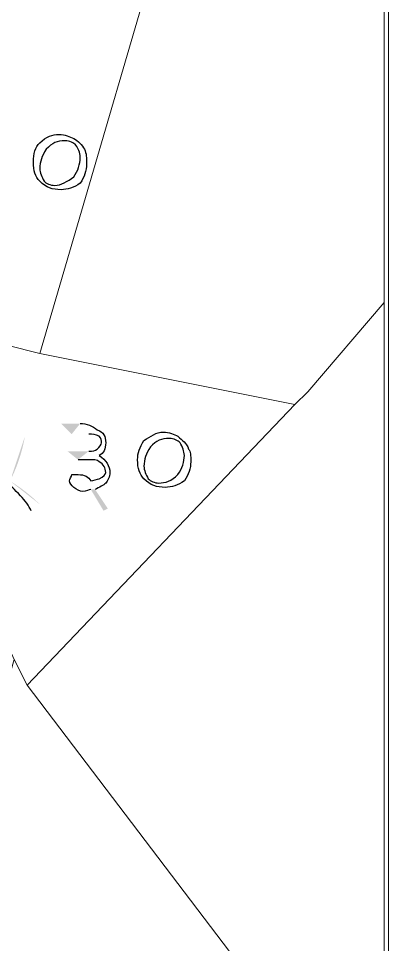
# Model space of a CAD drawing. Header units: metres. Extents: x 345912 to 349030, y 3061206 to 3061792.
# Drawn here: x 346130.78 to 346139.62, y 3061277.5 to 3061299.62 of the extents above; entities that cross this region are included whole.
import ezdxf

# ---------------------------------------------------------------- set-up
doc = ezdxf.new("R2010")
doc.units = ezdxf.units.M
doc.header["$MEASUREMENT"] = 0
doc.layers.add('PDF5_Geometry', color=7, linetype='Continuous')
doc.layers.add('PDF5_Solid Fills', color=7, linetype='Continuous')

msp = doc.modelspace()

# ---------------------------------------------------------------- hatches: boundary and pattern name
at = {"layer": 'PDF5_Solid Fills', "transparency": 33554559}
h = msp.add_hatch(color=256, dxfattribs=at)
h.paths.add_polyline_path([(346130.73175, 3061289.84123), (346130.93495, 3061289.63803)], flags=0)
h.paths.add_polyline_path([(346130.57935, 3061288.57123, 0.07569992), (346130.93495, 3061289.63803)], flags=0)
h.paths.add_polyline_path([(346131.29055, 3061288.01243, 0.05915123), (346130.57935, 3061288.57123)], flags=0)
h.paths.add_polyline_path([(346131.29055, 3061288.01243), (346131.08735, 3061287.86003)], flags=0)
h.paths.add_polyline_path([(346129.96975, 3061289.48563), (346129.96975, 3061289.99363), (346130.12215, 3061289.79043), (346130.12215, 3061289.33323)], flags=0)
h.paths.add_polyline_path([(346132.05255, 3061289.68883), (346131.79855, 3061289.94283), (346132.25575, 3061289.94283)], flags=0)
h.paths.add_polyline_path([(346132.61135, 3061288.36803), (346132.91615, 3061287.91083), (346132.81455, 3061287.86003), (346132.50975, 3061288.36803)], flags=0)
h.paths.add_polyline_path([(346132.20495, 3061289.07923), (346131.95095, 3061289.28243), (346132.45895, 3061289.28243)], flags=0)
h = msp.add_hatch(color=256, dxfattribs=at)
h.paths.add_polyline_path([(346135.4671, 3061286.37561), (346135.4671, 3061286.33228)], flags=0)
h.paths.add_polyline_path([(346135.47043, 3061286.32561), (346135.47043, 3061286.32228)], flags=0)
h.paths.add_polyline_path([(346135.49877, 3061286.39061), (346135.50043, 3061286.39061)], flags=0)
h.paths.add_polyline_path([(346135.5421, 3061286.35895), (346135.5421, 3061286.35895)], flags=0)
h.paths.add_polyline_path([(346135.5871, 3061286.37561), (346135.5871, 3061286.33228)], flags=0)
h.paths.add_polyline_path([(346135.58877, 3061286.32561), (346135.58877, 3061286.32228)], flags=0)
h = msp.add_hatch(color=256, dxfattribs=at)
h.paths.add_polyline_path([(346135.35043, 3061286.19228), (346135.35043, 3061286.14895)], flags=0)
h.paths.add_polyline_path([(346135.35377, 3061286.14228), (346135.35377, 3061286.13895)], flags=0)
h.paths.add_polyline_path([(346135.3821, 3061286.20728), (346135.38543, 3061286.20728)], flags=0)
h.paths.add_polyline_path([(346135.42543, 3061286.17561), (346135.42543, 3061286.17561)], flags=0)
h = msp.add_hatch(color=256, dxfattribs=at)
h.paths.add_polyline_path([(346133.4671, 3061285.08061), (346133.46877, 3061285.08061)], flags=0)
h.paths.add_polyline_path([(346133.50877, 3061285.04895), (346133.50877, 3061285.05061)], flags=0)
h.paths.add_polyline_path([(346133.5371, 3061285.05228), (346133.5621, 3061285.02728)], flags=0)
h.paths.add_polyline_path([(346133.56043, 3061285.01395), (346133.55377, 3061285.01895)], flags=0)
h.paths.add_polyline_path([(346133.5571, 3061285.02895), (346133.52877, 3061285.05728)], flags=0)

# ---------------------------------------------------------------- linework, layer by layer
at = {"layer": 'PDF5_Geometry', "lineweight": 13}
msp.add_lwpolyline([(345911.78374, 3061494.92084), (346139.62175, 3061494.92084), (346139.62175, 3061271.09604), (345911.78374, 3061271.09604)], close=True, dxfattribs=at)
at = {"layer": 'PDF5_Geometry', "lineweight": 9}
for points in [[(346139.52014, 3061292.83844), (346137.69134, 3061290.70485), (346137.38653, 3061290.40004), (346131.29053, 3061291.61925), (346134.94814, 3061304.11604), (346135.55773, 3061304.11604), (346139.52014, 3061304.72564), (346139.21534, 3061310.82164), (346139.52014, 3061310.51683)], [(346139.52014, 3061292.83844), (346137.69134, 3061290.70485), (346137.38653, 3061290.40004), (346131.29053, 3061291.61925), (346134.94814, 3061304.11604), (346135.55773, 3061304.11604), (346139.52014, 3061304.72564), (346139.21534, 3061310.82164), (346139.52014, 3061310.51683)], [(346131.29053, 3061291.61925), (346128.85213, 3061292.22884), (346128.85213, 3061293.75284), (346126.41373, 3061298.32485), (346127.32814, 3061302.89683), (346134.94814, 3061304.11604)], [(346131.29053, 3061291.61925), (346128.85213, 3061292.22884), (346128.85213, 3061293.75284), (346126.41373, 3061298.32485), (346127.32814, 3061302.89683), (346134.94814, 3061304.11604)], [(346139.52014, 3061272.72164), (346136.77694, 3061276.07444), (346130.98574, 3061283.69444), (346137.38653, 3061290.40004), (346137.69134, 3061290.70485), (346139.52014, 3061292.83844)], [(346139.52014, 3061272.72164), (346136.77694, 3061276.07444), (346130.98574, 3061283.69444), (346137.38653, 3061290.40004), (346137.69134, 3061290.70485), (346139.52014, 3061292.83844)], [(346131.29053, 3061291.61925), (346137.38653, 3061290.40004), (346130.98574, 3061283.69444), (346130.68094, 3061284.30403), (346129.46175, 3061287.04724), (346128.85213, 3061292.22884)], [(346131.29053, 3061291.61925), (346137.38653, 3061290.40004), (346130.98574, 3061283.69444), (346130.68094, 3061284.30403), (346129.46175, 3061287.04724), (346128.85213, 3061292.22884)], [(346130.98574, 3061283.69444), (346136.77694, 3061276.07444), (346139.52014, 3061272.72164), (346139.21534, 3061271.19764), (346128.24254, 3061271.19764), (346127.63294, 3061272.11205), (346127.32814, 3061272.41683), (346130.68094, 3061284.30403)], [(346130.98574, 3061283.69444), (346136.77694, 3061276.07444), (346139.52014, 3061272.72164), (346139.21534, 3061271.19764), (346128.24254, 3061271.19764), (346127.63294, 3061272.11205), (346127.32814, 3061272.41683), (346130.68094, 3061284.30403)]]:
    msp.add_lwpolyline(points, close=True, dxfattribs=at)
at = {"layer": 'PDF5_Geometry', "lineweight": 25}
for points in [[(346131.29054, 3061296.64844), (346131.44294, 3061296.80084), (346131.59534, 3061296.85164), (346131.74774, 3061296.85164)], [(346131.74774, 3061296.85164), (346131.90014, 3061296.85164), (346132.00174, 3061296.80084), (346132.10334, 3061296.75004)], [(346132.10334, 3061296.75004), (346132.20494, 3061296.69924), (346132.30654, 3061296.59764), (346132.35734, 3061296.49604)], [(346131.13814, 3061296.19124), (346131.13814, 3061296.39444), (346131.18894, 3061296.54684), (346131.29054, 3061296.64844)], [(346131.90014, 3061296.69924), (346131.69694, 3061296.69924), (346131.59534, 3061296.64844), (346131.44294, 3061296.49604)], [(346132.15414, 3061296.59764), (346132.10334, 3061296.64844), (346132.00174, 3061296.69924), (346131.90014, 3061296.69924)], [(346132.25574, 3061296.29284), (346132.25574, 3061296.44524), (346132.20494, 3061296.49604), (346132.15414, 3061296.59764)], [(346131.44294, 3061296.49604), (346131.34134, 3061296.34364), (346131.29054, 3061296.19124), (346131.29054, 3061296.03884)], [(346132.10334, 3061295.83564), (346132.20494, 3061295.98804), (346132.25574, 3061296.14044), (346132.25574, 3061296.29284)], [(346132.35734, 3061296.49604), (346132.40814, 3061296.39444), (346132.40814, 3061296.29284), (346132.40814, 3061296.14044)], [(346131.29054, 3061295.73404), (346131.18894, 3061295.83564), (346131.13814, 3061295.98804), (346131.13814, 3061296.19124)], [(346132.40814, 3061296.14044), (346132.40814, 3061295.98804), (346132.35734, 3061295.83564), (346132.25574, 3061295.68324)], [(346131.29054, 3061296.03884), (346131.29054, 3061295.93724), (346131.34134, 3061295.83564), (346131.39214, 3061295.73404)], [(346131.64614, 3061295.63244), (346131.79854, 3061295.63244), (346131.95094, 3061295.73404), (346132.10334, 3061295.83564)], [(346131.79854, 3061295.53084), (346131.59534, 3061295.53084), (346131.44294, 3061295.58164), (346131.29054, 3061295.73404)], [(346131.39214, 3061295.73404), (346131.44294, 3061295.68324), (346131.54454, 3061295.63244), (346131.64614, 3061295.63244)], [(346132.25574, 3061295.68324), (346132.10334, 3061295.58164), (346131.95094, 3061295.53084), (346131.79854, 3061295.53084)], [(346132.25575, 3061289.94283), (346132.40815, 3061289.94283), (346132.56055, 3061289.89203), (346132.66215, 3061289.79043)], [(346132.71295, 3061289.63803), (346132.61135, 3061289.68883), (346132.56055, 3061289.68883), (346132.45895, 3061289.68883)], [(346132.66215, 3061289.79043), (346132.81455, 3061289.73963), (346132.86535, 3061289.63803), (346132.86535, 3061289.48563)], [(346133.77975, 3061289.53643), (346133.93215, 3061289.63803), (346134.08455, 3061289.73963), (346134.23695, 3061289.73963)], [(346134.23695, 3061289.73963), (346134.38935, 3061289.73963), (346134.49095, 3061289.68883), (346134.59255, 3061289.63803)], [(346132.66215, 3061289.33323), (346132.71295, 3061289.38403), (346132.76375, 3061289.43483), (346132.76375, 3061289.48563)], [(346132.76375, 3061289.48563), (346132.76375, 3061289.53643), (346132.76375, 3061289.58723), (346132.71295, 3061289.63803)], [(346132.86535, 3061289.48563), (346132.86535, 3061289.33323), (346132.81455, 3061289.23163), (346132.71295, 3061289.18083)], [(346133.62735, 3061289.07923), (346133.62735, 3061289.23163), (346133.67815, 3061289.38403), (346133.77975, 3061289.53643)], [(346134.38935, 3061289.58723), (346134.18615, 3061289.58723), (346134.08455, 3061289.53643), (346133.93215, 3061289.38403)], [(346134.64335, 3061289.48563), (346134.59255, 3061289.53643), (346134.49095, 3061289.58723), (346134.38935, 3061289.58723)], [(346134.59255, 3061289.63803), (346134.69415, 3061289.53643), (346134.79575, 3061289.48563), (346134.84655, 3061289.33323)], [(346134.74495, 3061289.18083), (346134.74495, 3061289.28243), (346134.69415, 3061289.38403), (346134.64335, 3061289.48563)], [(346132.45895, 3061289.28243), (346132.56055, 3061289.28243), (346132.61135, 3061289.28243), (346132.66215, 3061289.33323)], [(346133.93215, 3061289.38403), (346133.83055, 3061289.23163), (346133.77975, 3061289.07923), (346133.77975, 3061288.92683)], [(346134.84655, 3061289.33323), (346134.89735, 3061289.28243), (346134.89735, 3061289.18083), (346134.89735, 3061289.02843)], [(346132.30655, 3061289.07923), (346132.25575, 3061289.07923), (346132.25575, 3061289.07923), (346132.20495, 3061289.07923)], [(346132.45895, 3061289.07923), (346132.40815, 3061289.07923), (346132.35735, 3061289.07923), (346132.30655, 3061289.07923)], [(346132.71295, 3061289.02843), (346132.66215, 3061289.07923), (346132.56055, 3061289.07923), (346132.45895, 3061289.07923)], [(346132.71295, 3061289.18083), (346132.86535, 3061289.07923), (346132.96695, 3061288.92683), (346132.96695, 3061288.77443)], [(346132.86535, 3061288.77443), (346132.86535, 3061288.87603), (346132.81455, 3061288.97763), (346132.71295, 3061289.02843)], [(346133.77975, 3061288.62203), (346133.67815, 3061288.72363), (346133.62735, 3061288.87603), (346133.62735, 3061289.07923)], [(346134.59255, 3061288.72363), (346134.69415, 3061288.87603), (346134.74495, 3061289.02843), (346134.74495, 3061289.18083)], [(346134.89735, 3061289.02843), (346134.89735, 3061288.87603), (346134.84655, 3061288.72363), (346134.74495, 3061288.57123)], [(346132.71295, 3061288.62203), (346132.81455, 3061288.67283), (346132.86535, 3061288.72363), (346132.86535, 3061288.77443)], [(346132.96695, 3061288.77443), (346132.96695, 3061288.67283), (346132.91615, 3061288.57123), (346132.86535, 3061288.52043)], [(346133.77975, 3061288.92683), (346133.77975, 3061288.82523), (346133.83055, 3061288.72363), (346133.88135, 3061288.62203)], [(346132.00175, 3061288.57123), (346132.00175, 3061288.62203), (346132.05255, 3061288.67283), (346132.05255, 3061288.72363)], [(346132.10335, 3061288.41883), (346132.05255, 3061288.46963), (346132.00175, 3061288.52043), (346132.00175, 3061288.57123)], [(346132.05255, 3061288.72363), (346132.10335, 3061288.72363), (346132.15415, 3061288.72363), (346132.20495, 3061288.72363)], [(346132.20495, 3061288.72363), (346132.35735, 3061288.72363), (346132.45895, 3061288.67283), (346132.50975, 3061288.57123)], [(346132.50975, 3061288.57123), (346132.56055, 3061288.57123), (346132.66215, 3061288.62203), (346132.71295, 3061288.62203)], [(346134.28775, 3061288.41883), (346134.08455, 3061288.41883), (346133.93215, 3061288.46963), (346133.77975, 3061288.62203)], [(346133.88135, 3061288.62203), (346133.93215, 3061288.57123), (346134.03375, 3061288.52043), (346134.13535, 3061288.52043)], [(346134.13535, 3061288.52043), (346134.28775, 3061288.52043), (346134.44015, 3061288.57123), (346134.59255, 3061288.72363)], [(346134.74495, 3061288.57123), (346134.59255, 3061288.46963), (346134.44015, 3061288.41883), (346134.28775, 3061288.41883)], [(346130.83335, 3061288.21563), (346130.68095, 3061288.36803), (346130.57935, 3061288.46963), (346130.52855, 3061288.52043)], [(346132.30655, 3061288.31723), (346132.25575, 3061288.31723), (346132.15415, 3061288.36803), (346132.10335, 3061288.41883)], [(346132.50975, 3061288.36803), (346132.45895, 3061288.36803), (346132.40815, 3061288.31723), (346132.30655, 3061288.31723)], [(346132.86535, 3061288.52043), (346132.81455, 3061288.46963), (346132.71295, 3061288.41883), (346132.61135, 3061288.36803)], [(346131.08735, 3061287.86003), (346131.03655, 3061287.96163), (346130.93495, 3061288.11403), (346130.83335, 3061288.21563)]]:
    msp.add_open_spline(points, degree=3, dxfattribs=at)

doc.saveas('drawing.dxf')
